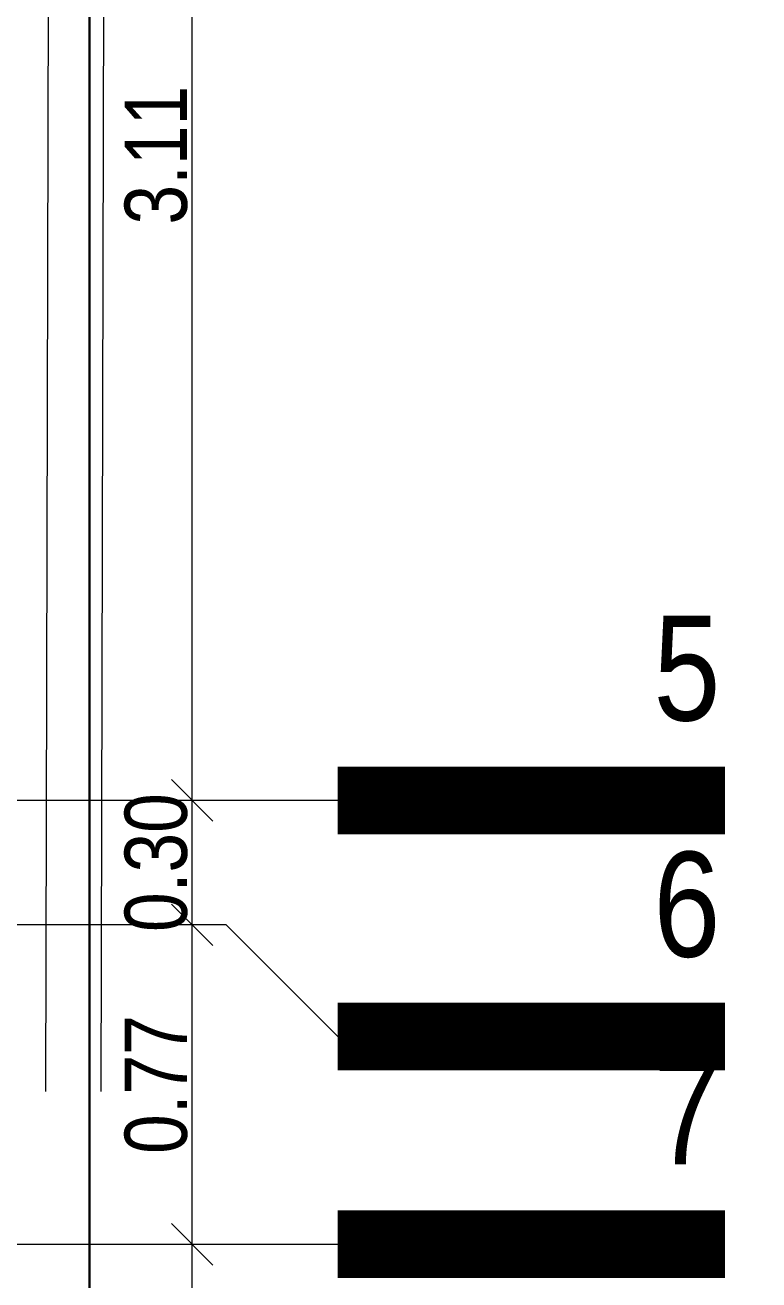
# Model space of a CAD drawing. Header units: millimetres. Extents: x 2787.4 to 2811.7, y 1328.5 to 1358.7.
# Drawn here: x 2800.263 to 2802.031, y 1346.923 to 1349.947 of the extents above; entities that cross this region are included whole.
import ezdxf
from ezdxf.enums import TextEntityAlignment as Align

# ---------------------------------------------------------------- set-up
doc = ezdxf.new("R2010")
doc.units = ezdxf.units.MM
doc.linetypes.add('ACAD_ISO04W100', pattern=[30, 24, -3, 0, -3])
doc.linetypes.add('CENTER', pattern=[2, 1.25, -0.25, 0.25, -0.25])
doc.layers.get('0').update_dxf_attribs({"lineweight": 5})
doc.layers.get('Defpoints').update_dxf_attribs({"lineweight": 5})
for name, color, linetype, lineweight in [('0 EJES', 8, 'CENTER', 0), ('14-DIM INTERIOR', 7, 'Continuous', 5), ('7-EJES', 7, 'ACAD_ISO04W100', 5), ('MUROS', 7, 'Continuous', 30)]:
    doc.layers.add(name, color=color, linetype=linetype, lineweight=lineweight)
doc.styles.add('ARIALNARROW', font='ARIALN.TTF', dxfattribs={"height": 0.13})
doc.styles.add('TEXTOS', font='ARIALN.TTF')
doc.dimstyles.new('Copy of COTAS-DET', dxfattribs={"dimtxt": 0.15, "dimasz": 0.1, "dimexe": 0.18, "dimexo": 0.0625, "dimgap": 0.01, "dimtad": 1, "dimzin": 0, "dimdsep": 46, "dimtxsty": 'TEXTOS', "dimblk": 'OBLIQUE', "dimcen": 0.04, "dimse1": 1, "dimse2": 1, "dimclrd": 256, "dimclrt": 256, "dimadec": 0, "dimazin": 0, "dimtfac": 1, "dimtofl": 0, "dimtmove": 0, "dimatfit": 3, "dimfxl": 1, "dimtolj": 1, "dimtzin": 0, "dimlwd": -1, "dimarcsym": 0})

# ---------------------------------------------------------------- blocks, each defined once
blk = doc.blocks.new('_Oblique')
at = {"color": 0, "lineweight": -2}
blk.add_line((-0.5, -0.5), (0.5, 0.5), dxfattribs=at)
blk = doc.blocks.new('*D162')
at = {"layer": '14-DIM INTERIOR', "transparency": 16777216}
blk.add_line((2800.6652, 1345.9687), (2800.6652, 1347.0087), dxfattribs=at)
at = {"layer": 'Defpoints', "color": 0, "transparency": 16777216}
for p in [(2800.6652, 1347.0087), (2800.6652, 1347.0087), (2800.7152, 1345.9687)]:
    blk.add_point(p, dxfattribs=at)
at = {"layer": '14-DIM INTERIOR', "transparency": 16777216, "xscale": 0.1, "yscale": 0.1, "zscale": 0.1}
for p, rotation in [((2800.6652, 1347.0087), 90), ((2800.6652, 1345.9687), 270)]:
    blk.add_blockref('_Oblique', p, dxfattribs=dict(at, rotation=rotation))
at = {"layer": '14-DIM INTERIOR', "transparency": 16777216, "insert": (2800.5787, 1346.4887), "char_height": 0.15, "attachment_point": 5, "rotation": 90, "style": 'TEXTOS'}
blk.add_mtext('\\A1;1.04', dxfattribs=at)
blk = doc.blocks.new('*D163')
at = {"layer": '14-DIM INTERIOR', "transparency": 16777216}
blk.add_line((2800.6652, 1347.0087), (2800.6652, 1347.7787), dxfattribs=at)
at = {"layer": 'Defpoints', "color": 0, "transparency": 16777216}
for p in [(2800.6652, 1347.7787), (2800.6652, 1347.7787), (2800.6652, 1347.0087)]:
    blk.add_point(p, dxfattribs=at)
at = {"layer": '14-DIM INTERIOR', "transparency": 16777216, "xscale": 0.1, "yscale": 0.1, "zscale": 0.1}
for p, rotation in [((2800.6652, 1347.7787), 90), ((2800.6652, 1347.0087), 270)]:
    blk.add_blockref('_Oblique', p, dxfattribs=dict(at, rotation=rotation))
at = {"layer": '14-DIM INTERIOR', "transparency": 16777216, "insert": (2800.5787, 1347.3937), "char_height": 0.15, "attachment_point": 5, "rotation": 90, "style": 'TEXTOS'}
blk.add_mtext('\\A1;0.77', dxfattribs=at)
blk = doc.blocks.new('*D164')
at = {"layer": '14-DIM INTERIOR', "transparency": 16777216}
blk.add_line((2800.6652, 1347.7787), (2800.6652, 1348.0787), dxfattribs=at)
at = {"layer": 'Defpoints', "color": 0, "transparency": 16777216}
for p in [(2800.6652, 1348.0787), (2800.6652, 1348.0787), (2800.6652, 1347.7787)]:
    blk.add_point(p, dxfattribs=at)
at = {"layer": '14-DIM INTERIOR', "transparency": 16777216, "xscale": 0.1, "yscale": 0.1, "zscale": 0.1}
for p, rotation in [((2800.6652, 1348.0787), 90), ((2800.6652, 1347.7787), 270)]:
    blk.add_blockref('_Oblique', p, dxfattribs=dict(at, rotation=rotation))
at = {"layer": '14-DIM INTERIOR', "transparency": 16777216, "insert": (2800.5787, 1347.9287), "char_height": 0.15, "attachment_point": 5, "rotation": 90, "style": 'TEXTOS'}
blk.add_mtext('\\A1;0.30', dxfattribs=at)
blk = doc.blocks.new('*D165')
at = {"layer": '14-DIM INTERIOR', "transparency": 16777216}
blk.add_line((2800.6652, 1348.0787), (2800.6652, 1351.1887), dxfattribs=at)
at = {"layer": 'Defpoints', "color": 0, "transparency": 16777216}
for p in [(2800.6652, 1351.1887), (2800.6652, 1351.1887), (2800.6652, 1348.0787)]:
    blk.add_point(p, dxfattribs=at)
at = {"layer": '14-DIM INTERIOR', "transparency": 16777216, "xscale": 0.1, "yscale": 0.1, "zscale": 0.1}
for p, rotation in [((2800.6652, 1351.1887), 90), ((2800.6652, 1348.0787), 270)]:
    blk.add_blockref('_Oblique', p, dxfattribs=dict(at, rotation=rotation))
at = {"layer": '14-DIM INTERIOR', "transparency": 16777216, "insert": (2800.5787, 1349.6337), "char_height": 0.15, "attachment_point": 5, "rotation": 90, "style": 'TEXTOS'}
blk.add_mtext('\\A1;3.11', dxfattribs=at)

msp = doc.modelspace()

# ---------------------------------------------------------------- linework, layer by layer
at = {"const_width": 0.163}
for points in [[(2801.9492, 1348.0787), (2801.0159, 1348.0787)], [(2801.9492, 1347.5094), (2801.0159, 1347.5094)], [(2801.9492, 1347.0087), (2801.0159, 1347.0087)]]:
    msp.add_lwpolyline(points, dxfattribs=at)
at = {"layer": '7-EJES', "ltscale": 0.5}
for p, q in [((2801.0159, 1347.5094), (2800.7476, 1347.7787)), ((2796.0079, 1347.0087), (2801.0159, 1347.0087))]:
    msp.add_line(p, q, dxfattribs=at)
for points in [[(2800.2777, 1332.2769), (2800.3348, 1356.9112)], [(2800.4115, 1332.2769), (2800.4685, 1356.9112)], [(2801.0159, 1348.0787), (2796.0929, 1348.0787)], [(2800.7476, 1347.7787), (2789.7854, 1347.7787)]]:
    msp.add_lwpolyline(points, dxfattribs=at)
at = {"layer": 'MUROS'}
msp.add_line((2800.4179, 1351.2787), (2800.4179, 1335.0587), dxfattribs=at)

# ---------------------------------------------------------------- texts
at = {"layer": '0 EJES', "color": 18, "linetype": 'Continuous', "true_color": 0x000000, "style": 'ARIALNARROW'}
for s, p in [('5', (2801.9379, 1348.1954)), ('6', (2801.9379, 1347.626)), ('7', (2801.9379, 1347.1254))]:
    msp.add_text(s, height=0.2528, dxfattribs=at).set_placement(p, align=Align.BOTTOM_RIGHT)

# ---------------------------------------------------------------- dimensions: what is measured, and where the dimension line sits
at = {"layer": '14-DIM INTERIOR'}
for base, p1, p2, picture, middle in [((2800.6652, 1351.1887), (2800.6652, 1348.0787), (2800.6652, 1351.1887), '*D165', (2800.5787, 1349.6337)), ((2800.6652, 1347.7787), (2800.6652, 1347.0087), (2800.6652, 1347.7787), '*D163', (2800.5787, 1347.3937)), ((2800.6652, 1347.0087), (2800.7152, 1345.9687), (2800.6652, 1347.0087), '*D162', (2800.5787, 1346.4887))]:
    dim = msp.add_linear_dim(base=base, p1=p1, p2=p2, angle=270, dimstyle='Copy of COTAS-DET', override={"dimtmove": 1}, dxfattribs=at)
    dim.commit()
    dim.dimension.update_dxf_attribs({"geometry": picture, "text_midpoint": middle})
dim = msp.add_linear_dim(base=(2800.6652, 1348.0787), p1=(2800.6652, 1347.7787), p2=(2800.6652, 1348.0787), angle=270, dimstyle='Copy of COTAS-DET', override={"dimtmove": 1}, dxfattribs=at)
dim.commit()
dim.dimension.update_dxf_attribs({"geometry": '*D164', "text_midpoint": (2800.6652, 1347.9287), "dimtype": 160})

doc.saveas('drawing.dxf')
